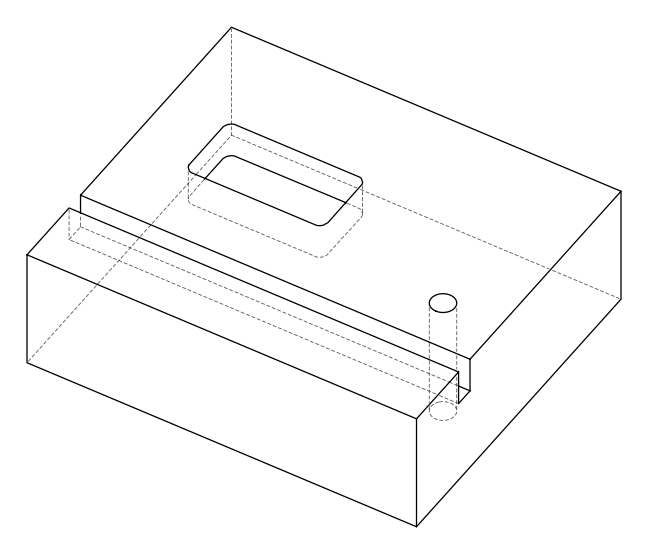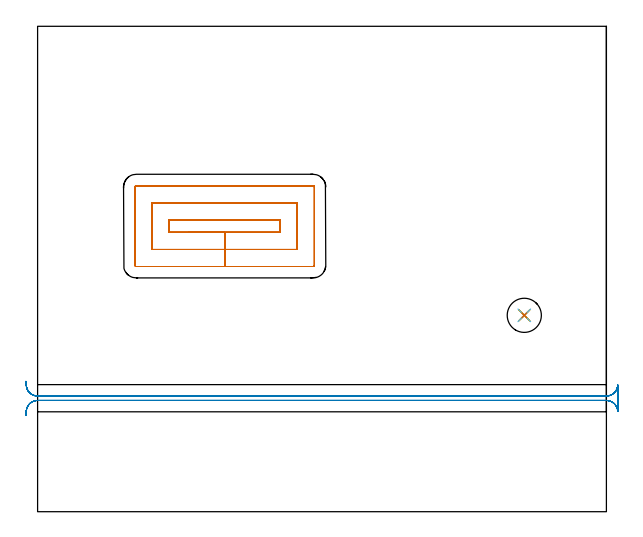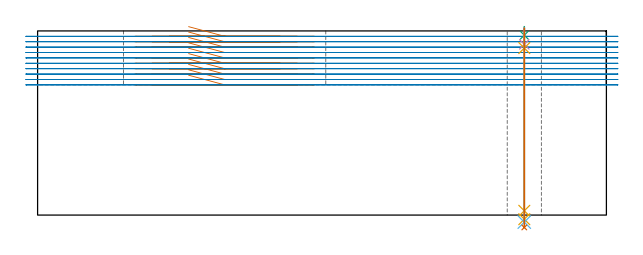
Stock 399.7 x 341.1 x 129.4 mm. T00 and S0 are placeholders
(PLAN: 7 operations, 5 tool changes, 37.1 min)
(1 MILL_RECTANGULAR_POCKET | POCKET_RECTANGULAR_STRAIGHT | NXT0201_012 | Follow Part, ap 4, ae 75% | 17.74 min | 389480 mm3)
(2 MILL_RECTANGULAR_SLOT | SLOT_RECTANGULAR | NXT0201_012 | Follow Part, ap 4, ae 75% | 17.58 min | 289396 mm3)
(3 SPOT_DRILL | STEP1HOLE | NXT0321_9005460120000 | 0.05 min | 188 mm3)
(4 DRILL_BLIND_HOLE_INTO_CENTER | STEP1HOLE | UGT0301_185 | 0.05 min | 197 mm3)
(5 GUN_DRILL_THROUGH_HOLE | STEP1HOLE | UGT0307_002 | 0.59 min | 3329 mm3)
(6 SPADE_DRILL_TO_ENLARGE_THROUGH_HOLE | STEP1HOLE | UGT0306_006 | 0.55 min | 20613 mm3)
(7 DRILL_TO_ENLARGE_THROUGH_HOLE | STEP1HOLE | UGT0301_057 | 0.56 min | 34120 mm3)
(TOOL NXT0201_012 | ENDMILL 16mm [2P460-1600-NA 1630] | D16 FL38 Z6)
(TOOL NXT0321_9005460120000 | NC Spot Drill, 142deg, 12mm, Carbide, Uncoated | D12 PA142 FL30 Z2)
(TOOL UGT0301_185 | Twist Drill 6.3 mm | D6.3 PA118 FL61 Z2)
(TOOL UGT0307_002 | Gun Drill 6 mm | D6 PA130 FL24 Z1)
(TOOL UGT0306_006 | Spade Drill 15.5mm | D15.5 PA132 FL10 Z2)
(TOOL UGT0301_057 | Twist Drill 24 mm | D24 PA118 FL160 Z2)
(OP 1 MILL_RECTANGULAR_POCKET)
G17 G21 G94 G90
T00 M6
G54
G17 G0 G90 X106.109 Y196.3 S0 M3
G43 Z139.4 H1
Z132.4
G94 G1 X131.45 Z125.61 F250.
X170.5 F500.
Y205.1
X92.4
Y196.3
X131.45
Y184.3
X182.5
Y217.1
X80.4
Y184.3
X131.45
Y172.3
X193.5
G3 X194.5 Y173.3 R1.
G1 Y228.1
G3 X193.5 Y229.1 R1.
G1 X69.4
G3 X68.4 Y228.1 R1.
G1 Y173.3
G3 X69.4 Y172.3 R1.
G1 X131.45
X132.45
G0 X106.109 Y196.3 Z128.61
G1 X131.45 Z121.82 F250.
X170.5 F500.
Y205.1
X92.4
Y196.3
X131.45
Y184.3
X182.5
Y217.1
X80.4
Y184.3
X131.45
Y172.3
X193.5
G3 X194.5 Y173.3 R1.
G1 Y228.1
G3 X193.5 Y229.1 R1.
G1 X69.4
G3 X68.4 Y228.1 R1.
G1 Y173.3
G3 X69.4 Y172.3 R1.
G1 X131.45
X132.45
G0 X106.109 Y196.3 Z124.82
G1 X131.45 Z118.03 F250.
X170.5 F500.
Y205.1
X92.4
Y196.3
X131.45
Y184.3
X182.5
Y217.1
X80.4
Y184.3
X131.45
Y172.3
X193.5
G3 X194.5 Y173.3 R1.
G1 Y228.1
G3 X193.5 Y229.1 R1.
G1 X69.4
G3 X68.4 Y228.1 R1.
G1 Y173.3
G3 X69.4 Y172.3 R1.
G1 X131.45
X132.45
G0 X106.109 Y196.3 Z121.03
G1 X131.45 Z114.24 F250.
X170.5 F500.
Y205.1
X92.4
Y196.3
X131.45
Y184.3
X182.5
Y217.1
X80.4
Y184.3
X131.45
Y172.3
X193.5
G3 X194.5 Y173.3 R1.
G1 Y228.1
G3 X193.5 Y229.1 R1.
G1 X69.4
G3 X68.4 Y228.1 R1.
G1 Y173.3
G3 X69.4 Y172.3 R1.
G1 X131.45
X132.45
G0 X106.109 Y196.3 Z117.24
G1 X131.45 Z110.45 F250.
X170.5 F500.
Y205.1
X92.4
Y196.3
X131.45
Y184.3
X182.5
Y217.1
X80.4
Y184.3
X131.45
Y172.3
X193.5
G3 X194.5 Y173.3 R1.
G1 Y228.1
G3 X193.5 Y229.1 R1.
G1 X69.4
G3 X68.4 Y228.1 R1.
G1 Y173.3
G3 X69.4 Y172.3 R1.
G1 X131.45
X132.45
G0 X106.109 Y196.3 Z113.45
G1 X131.45 Z106.66 F250.
X170.5 F500.
Y205.1
X92.4
Y196.3
X131.45
Y184.3
X182.5
Y217.1
X80.4
Y184.3
X131.45
Y172.3
X193.5
G3 X194.5 Y173.3 R1.
G1 Y228.1
G3 X193.5 Y229.1 R1.
G1 X69.4
G3 X68.4 Y228.1 R1.
G1 Y173.3
G3 X69.4 Y172.3 R1.
G1 X131.45
X132.45
G0 X106.109 Y196.3 Z109.66
G1 X131.45 Z102.87 F250.
X170.5 F500.
Y205.1
X92.4
Y196.3
X131.45
Y184.3
X182.5
Y217.1
X80.4
Y184.3
X131.45
Y172.3
X193.5
G3 X194.5 Y173.3 R1.
G1 Y228.1
G3 X193.5 Y229.1 R1.
G1 X69.4
G3 X68.4 Y228.1 R1.
G1 Y173.3
G3 X69.4 Y172.3 R1.
G1 X131.45
X132.45
G0 X106.109 Y196.3 Z105.87
G1 X131.45 Z99.08 F250.
X170.5 F500.
Y205.1
X92.4
Y196.3
X131.45
Y184.3
X182.5
Y217.1
X80.4
Y184.3
X131.45
Y172.3
X193.5
G3 X194.5 Y173.3 R1.
G1 Y228.1
G3 X193.5 Y229.1 R1.
G1 X69.4
G3 X68.4 Y228.1 R1.
G1 Y173.3
G3 X69.4 Y172.3 R1.
G1 X131.45
X132.45
G0 X106.109 Y196.3 Z102.08
G1 X131.45 Z95.29 F250.
X170.5 F500.
Y205.1
X92.4
Y196.3
X131.45
Y184.3
X182.5
Y217.1
X80.4
Y184.3
X131.45
Y172.3
X193.5
G3 X194.5 Y173.3 R1.
G1 Y228.1
G3 X193.5 Y229.1 R1.
G1 X69.4
G3 X68.4 Y228.1 R1.
G1 Y173.3
G3 X69.4 Y172.3 R1.
G1 X131.45
X132.45
G0 X106.109 Y196.3 Z98.29
G1 X131.45 Z91.5 F250.
X170.5 F500.
Y205.1
X92.4
Y196.3
X131.45
Y184.3
X182.5
Y217.1
X80.4
Y184.3
X131.45
Y172.3
X193.5
G3 X194.5 Y173.3 R1.
G1 Y228.1
G3 X193.5 Y229.1 R1.
G1 X69.4
G3 X68.4 Y228.1 R1.
G1 Y173.3
G3 X69.4 Y172.3 R1.
G1 X131.45
X132.45
G0 Z139.4
M5
M2
(OP 2 MILL_RECTANGULAR_SLOT)
G17 G21 G94 G90
T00 M6
G54
G17 G0 G90 X-8.23 Y67.903 S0 M3
G43 Z139.4 H1
Z125.61
G94 G1 X-7.97 Y70.892 F250.
G2 X0. Y78.2 R8. F500.
G1 X399.7
G2 X407.69 Y70.6 R8.
G1 X407.7
Y88.9
X407.69
G2 X399.7 Y81.3 R8.
G1 X0.
G2 X-7.97 Y88.608 R8.
G1 X-8.23 Y91.597 F250.
G0 Y67.903 Z121.82
G1 X-7.97 Y70.892
G2 X0. Y78.2 R8. F500.
G1 X399.7
G2 X407.69 Y70.6 R8.
G1 X407.7
Y88.9
X407.69
G2 X399.7 Y81.3 R8.
G1 X0.
G2 X-7.97 Y88.608 R8.
G1 X-8.23 Y91.597 F250.
G0 Y67.903 Z118.03
G1 X-7.97 Y70.892
G2 X0. Y78.2 R8. F500.
G1 X399.7
G2 X407.69 Y70.6 R8.
G1 X407.7
Y88.9
X407.69
G2 X399.7 Y81.3 R8.
G1 X0.
G2 X-7.97 Y88.608 R8.
G1 X-8.23 Y91.597 F250.
G0 Y67.903 Z114.24
G1 X-7.97 Y70.892
G2 X0. Y78.2 R8. F500.
G1 X399.7
G2 X407.69 Y70.6 R8.
G1 X407.7
Y88.9
X407.69
G2 X399.7 Y81.3 R8.
G1 X0.
G2 X-7.97 Y88.608 R8.
G1 X-8.23 Y91.597 F250.
G0 Y67.903 Z110.45
G1 X-7.97 Y70.892
G2 X0. Y78.2 R8. F500.
G1 X399.7
G2 X407.69 Y70.6 R8.
G1 X407.7
Y88.9
X407.69
G2 X399.7 Y81.3 R8.
G1 X0.
G2 X-7.97 Y88.608 R8.
G1 X-8.23 Y91.597 F250.
G0 Y67.903 Z106.66
G1 X-7.97 Y70.892
G2 X0. Y78.2 R8. F500.
G1 X399.7
G2 X407.69 Y70.6 R8.
G1 X407.7
Y88.9
X407.69
G2 X399.7 Y81.3 R8.
G1 X0.
G2 X-7.97 Y88.608 R8.
G1 X-8.23 Y91.597 F250.
G0 Y67.903 Z102.87
G1 X-7.97 Y70.892
G2 X0. Y78.2 R8. F500.
G1 X399.7
G2 X407.69 Y70.6 R8.
G1 X407.7
Y88.9
X407.69
G2 X399.7 Y81.3 R8.
G1 X0.
G2 X-7.97 Y88.608 R8.
G1 X-8.23 Y91.597 F250.
G0 Y67.903 Z99.08
G1 X-7.97 Y70.892
G2 X0. Y78.2 R8. F500.
G1 X399.7
G2 X407.69 Y70.6 R8.
G1 X407.7
Y88.9
X407.69
G2 X399.7 Y81.3 R8.
G1 X0.
G2 X-7.97 Y88.608 R8.
G1 X-8.23 Y91.597 F250.
G0 Y67.903 Z95.29
G1 X-7.97 Y70.892
G2 X0. Y78.2 R8. F500.
G1 X399.7
G2 X407.69 Y70.6 R8.
G1 X407.7
Y88.9
X407.69
G2 X399.7 Y81.3 R8.
G1 X0.
G2 X-7.97 Y88.608 R8.
G1 X-8.23 Y91.597 F250.
G0 Y67.903 Z91.5
G1 X-7.97 Y70.892
G2 X0. Y78.2 R8. F500.
G1 X399.7
G2 X407.69 Y70.6 R8.
G1 X407.7
Y88.9
X407.69
G2 X399.7 Y81.3 R8.
G1 X0.
G2 X-7.97 Y88.608 R8.
G1 X-8.23 Y91.597 F250.
G0 Z139.4
M5
M2
(OP 3 SPOT_DRILL)
G17 G21 G94 G90
T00 M6
G54
G17 G0 G90 X342. Y138. S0 M3
G43 Z139.4 H0
G94 G81 G98 Z126.4 F250. R132.4
G80
M5
M2
(OP 4 DRILL_BLIND_HOLE_INTO_CENTER)
G17 G21 G94 G90
T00 M6
G54
G17 G0 G90 X342. Y138. S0 M3
G43 Z139.4 H0
G94 G81 G98 Z119.95 F250. R131.4
G80
M5
M2
(OP 5 GUN_DRILL_THROUGH_HOLE)
G17 G21 G94 G90
T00 M6
G54
G17 G0 G90 X342. Y138. M8
G43 Z139.4 H0
Z127.513
S716 M3
G94 G1 Z117.354 F125. M26
G4 X.084
Z3. F250.
G4 X.084
Z-2.899 F125.
G4 X.084
M5
M9
G0 Z127.513
Z139.4
M2
(OP 6 SPADE_DRILL_TO_ENLARGE_THROUGH_HOLE)
G17 G21 G94 G90
T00 M6
G54
G17 G0 G90 X342. Y138. S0 M3
G43 Z139.4 H0
G94 G73 G98 Z-4.951 F250. Q14.928 R131.4
G80
M5
M2
(OP 7 DRILL_TO_ENLARGE_THROUGH_HOLE)
G17 G21 G94 G90
T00 M6
G54
G17 G0 G90 X342. Y138. S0 M3
G43 Z139.4 H0
G94 G73 G98 Z-8.71 F250. Q23.018 R131.4
G80
M5
M2
